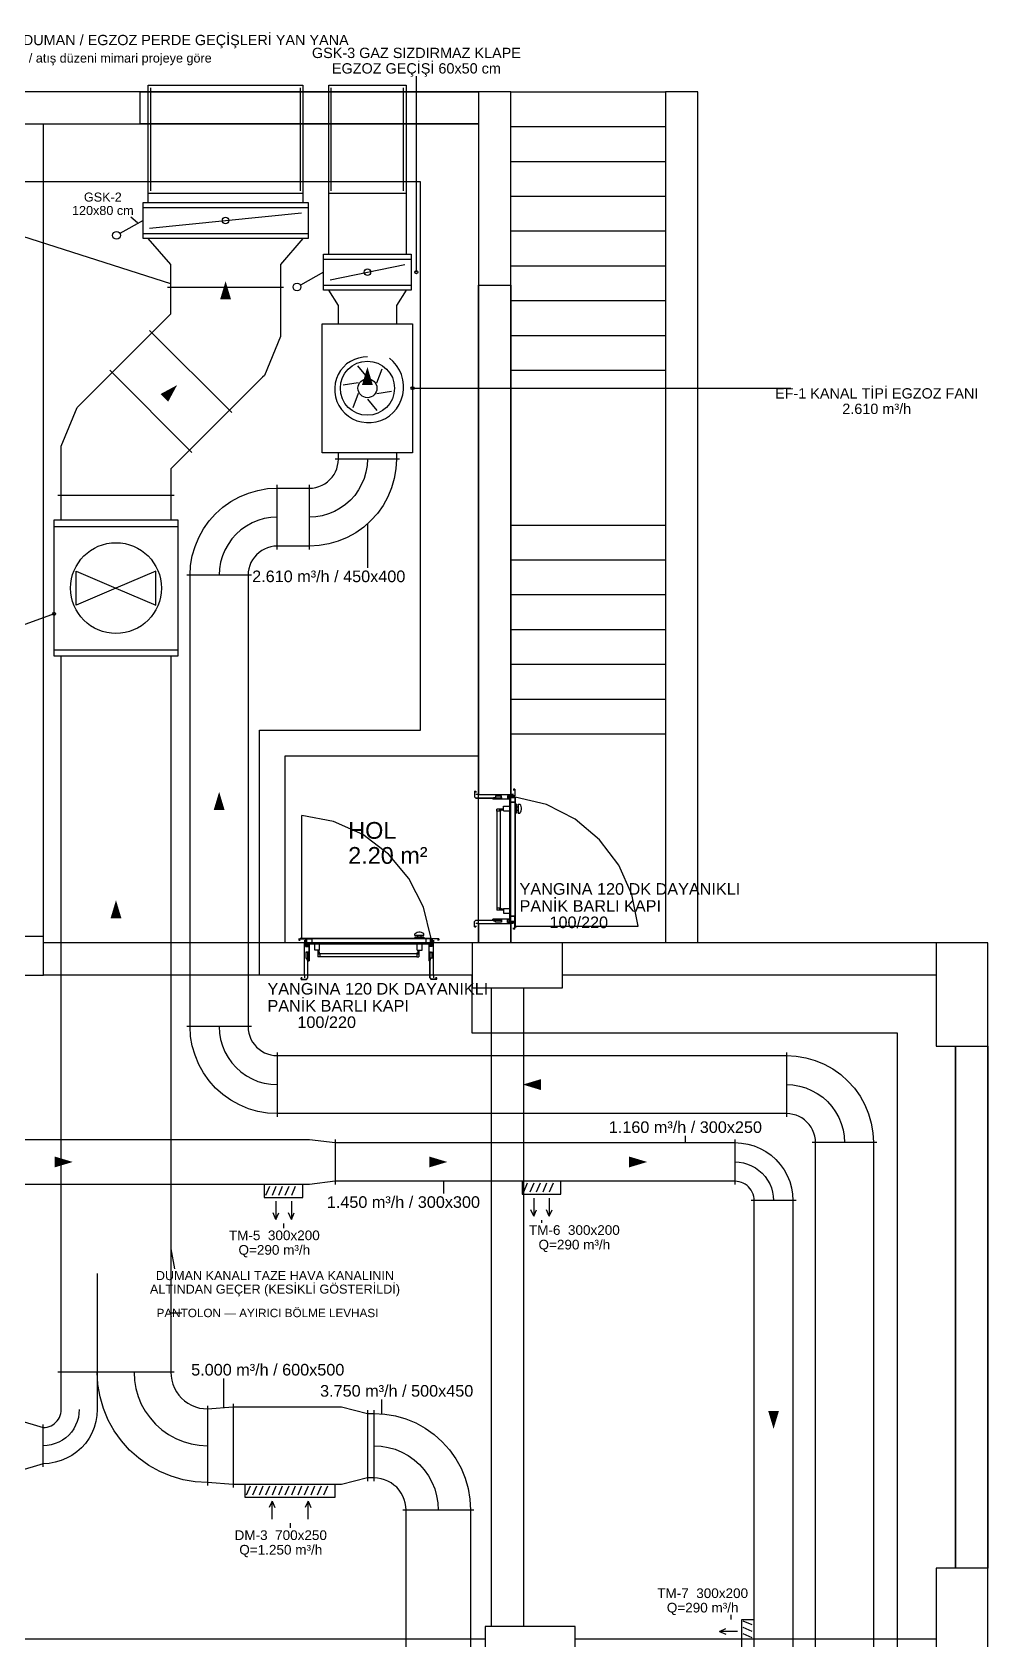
# Model space of a CAD drawing. Header units: centimetres. Extents: x 16951 to 24726, y -35407 to -32234.
# Drawn here: x 23985 to 24726, y -33481 to -32234 of the extents above; entities that cross this region are included whole.
import ezdxf
from ezdxf.enums import TextEntityAlignment as Align

# ---------------------------------------------------------------- set-up
doc = ezdxf.new("R2010")
doc.units = ezdxf.units.CM
doc.linetypes.add('DASHED', pattern=[1.524, 1.27, -0.254])
for name, color, linetype in [('ROTAS-HAV-CIHAZ', 6, 'Continuous'), ('ROTAS-HAV-DUMAN', 1, 'Continuous'), ('ROTAS-HAV-DUMAN-GIZLI', 1, 'DASHED'), ('ROTAS-HAV-EGZOZ', 4, 'Continuous'), ('ROTAS-HAV-GECIS', 2, 'Continuous'), ('ROTAS-HAV-MENFEZ', 7, 'Continuous'), ('ROTAS-HAV-OK', 7, 'Continuous'), ('ROTAS-HAV-TAZE-HAVA', 3, 'Continuous'), ('ROTAS-HAV-YAZI', 7, 'Continuous'), ('ROTAS-MIMARI', 8, 'Continuous'), ('ROTAS-MIMARI-KOLON', 8, 'Continuous')]:
    doc.layers.add(name, color=color, linetype=linetype)
doc.styles.add('ROTAS', font='arial.ttf')

msp = doc.modelspace()

# ---------------------------------------------------------------- linework, layer by layer
at = {"layer": 'ROTAS-HAV-CIHAZ'}
for p, q in [((24071, -32370), (24199, -32370)), ((24076, -32386), (24194, -32374)), ((24071, -32380), (24053, -32390)), ((24071, -32390), (24199, -32390)), ((24211, -32410), (24279, -32410)), ((24211, -32420), (24193, -32430)), ((24216, -32426), (24274, -32414)), ((24211, -32430), (24279, -32430)), ((24245, -32501.6), (24237.6, -32492.6)), ((24252.3, -32505.8), (24256.4, -32494.9)), ((24237.7, -32505.8), (24226.2, -32507.7)), ((24252.3, -32514.2), (24263.8, -32512.3)), ((24280, -32510), (24573.5, -32510)), ((24237.7, -32514.2), (24233.6, -32525.1)), ((24245, -32518.4), (24252.4, -32527.4)), ((24002, -32617.2), (24098, -32617.2)), ((24002, -32685), (23949.1, -32704.2)), ((24002, -32712.8), (24098, -32712.8))]:
    msp.add_line(p, q, dxfattribs=at)
for points in [[(24071, -32394), (24071, -32366), (24199, -32366), (24199, -32394)], [(24211, -32434), (24211, -32406), (24279, -32406), (24279, -32434)], [(24210, -32560), (24210, -32460), (24280, -32460), (24280, -32560)], [(24002, -32717.8), (24002, -32612.2), (24098, -32612.2), (24098, -32717.8)], [(24050, -32665), (24019.2, -32678.2), (24019.2, -32651.8)], [(24050, -32665), (24080.8, -32678.2), (24080.8, -32651.8)]]:
    msp.add_lwpolyline(points, close=True, dxfattribs=at)
msp.add_lwpolyline([(24245, -32485.8), (24241.6, -32486), (24238.2, -32486.6), (24234.9, -32487.7), (24231.8, -32489.2), (24228.9, -32491.2), (24226.4, -32493.6), (24224.1, -32496.3), (24222.3, -32499.3), (24220.9, -32502.6), (24220, -32506), (24219.6, -32509.6), (24219.6, -32513.2), (24220.2, -32516.8), (24221.3, -32520.2), (24222.9, -32523.5), (24224.9, -32526.6), (24227.4, -32529.3), (24230.2, -32531.7), (24233.4, -32533.7), (24236.8, -32535.2), (24240.4, -32536.2), (24244.2, -32536.7), (24247.9, -32536.7), (24251.7, -32536.1), (24255.4, -32535), (24258.9, -32533.4), (24262.1, -32531.3), (24265, -32528.8), (24267.6, -32525.9), (24269.7, -32522.6), (24271.3, -32519), (24272.4, -32515.2), (24273, -32511.3), (24273, -32507.3), (24272.5, -32503.4), (24271.4, -32499.5), (24269.8, -32495.9), (24267.6, -32492.4), (24265, -32489.3), (24262, -32486.6)], dxfattribs=at)
for centre, radius in [((24135, -32380), 2.5), ((24050.4, -32391.5), 3), ((24245, -32420), 2.5), ((24190.4, -32431.5), 3), ((24245, -32510), 21), ((24245, -32510), 7.35), ((24280, -32510), 1.2), ((24050, -32665), 35.2), ((24002, -32685), 1.2)]:
    msp.add_circle(centre, radius, dxfattribs=at)
at = {"layer": 'ROTAS-HAV-DUMAN'}
for p, q in [((24092.5, -32429.1), (23964.8, -32388.3)), ((24092.5, -33177.3), (24095.4, -33192.8)), ((24092.5, -33227.1), (24101, -33227.1)), ((24133.7, -33300.5), (24133.7, -33277.9)), ((24256.3, -33305.4), (24256.3, -33294.2))]:
    msp.add_line(p, q, dxfattribs=at)
for points in [[(24075, -32366), (24075, -32359)], [(24195, -32359), (24195, -32366)], [(24007.5, -32612.2), (24007.5, -32557), (24007.5, -32555), (24019.9, -32524.9), (24021.4, -32523.5), (24092.5, -32452.4), (24092.5, -32414), (24075, -32394)], [(24195, -32394), (24177.5, -32414), (24177.5, -32468), (24177.5, -32470), (24165.1, -32500.1), (24163.6, -32501.5), (24092.5, -32572.6), (24092.5, -32612.2)], [(24180, -32431.8), (24090, -32431.8)], [(24139.8, -32528.9), (24076.1, -32465.2)], [(24108.9, -32559.8), (24045.2, -32496.1)], [(24095, -32593.2), (24005, -32593.2)], [(24007.5, -33092.5), (24007.5, -32717.8)], [(24092.5, -32717.8), (24092.5, -33092.5)], [(23760, -33310), (23800, -33310), (23973.5, -33310), (23993.5, -33316), (23995.1, -33315.9), (23996.6, -33315.6), (23998.1, -33315.2), (23999.6, -33314.6), (24000.9, -33313.9), (24002.2, -33312.9), (24003.4, -33311.9), (24004.4, -33310.7), (24005.4, -33309.4), (24006.1, -33308.1), (24006.7, -33306.6), (24007.1, -33305.1), (24007.4, -33303.6), (24007.5, -33302), (24007.5, -33273), (24007.5, -33127.5)], [(24092.5, -33127.5), (24092.5, -33273), (24092.7, -33276.2), (24093.2, -33279.3), (24094.1, -33282.4), (24095.3, -33285.4), (24096.9, -33288.2), (24098.7, -33290.8), (24100.8, -33293.2), (24103.2, -33295.3), (24105.8, -33297.1), (24108.6, -33298.7), (24111.6, -33299.9), (24114.7, -33300.8), (24117.8, -33301.3), (24121, -33301.5), (24141, -33300), (24185, -33300), (24225, -33300), (24245, -33305), (24250, -33305), (24258.4, -33305.5), (24266.7, -33306.9), (24274.8, -33309.2), (24282.5, -33312.4), (24289.9, -33316.5), (24296.8, -33321.4), (24303, -33327), (24308.6, -33333.2), (24313.5, -33340.1), (24317.6, -33347.5), (24320.8, -33355.2), (24323.1, -33363.3), (24324.5, -33371.6), (24325, -33380), (24325, -33620)], [(24035.5, -33196.5), (24035.5, -33273)], [(24275, -33620), (24275, -33380), (24274.8, -33377.2), (24274.4, -33374.4), (24273.6, -33371.7), (24272.5, -33369.2), (24271.2, -33366.7), (24269.5, -33364.4), (24267.7, -33362.3), (24265.6, -33360.5), (24263.3, -33358.8), (24260.8, -33357.5), (24258.3, -33356.4), (24255.6, -33355.6), (24252.8, -33355.2), (24250, -33355), (24245, -33355), (24225, -33360), (24185, -33360), (24141, -33360), (24121, -33358.5), (24111.4, -33358), (24102, -33356.4), (24092.8, -33353.7), (24083.9, -33350), (24075.5, -33345.4), (24067.7, -33339.8), (24060.5, -33333.5), (24054.2, -33326.3), (24048.6, -33318.5), (24044, -33310.1), (24040.3, -33301.2), (24037.6, -33292), (24036, -33282.6), (24035.5, -33273), (24035.5, -33302), (24035.2, -33306.7), (24034.4, -33311.3), (24033.1, -33315.9), (24031.3, -33320.2), (24029.1, -33324.3), (24026.3, -33328.2), (24023.2, -33331.7), (24019.7, -33334.8), (24015.8, -33337.6), (24011.7, -33339.8), (24007.4, -33341.6), (24002.8, -33342.9), (23998.2, -33343.7), (23993.5, -33344), (23973.5, -33350)], [(24035.5, -33273), (24005, -33273)], [(24064, -33273), (24035.5, -33273)], [(24064, -33273), (24064.4, -33279.4), (24065.4, -33285.7), (24067.2, -33291.8), (24069.6, -33297.7), (24072.7, -33303.3), (24076.4, -33308.5), (24080.7, -33313.3), (24085.5, -33317.6), (24090.7, -33321.3), (24096.3, -33324.4), (24102.2, -33326.8), (24108.3, -33328.6), (24114.6, -33329.6), (24121, -33330)], [(24095, -33273), (24064, -33273)], [(24141, -33297.5), (24141, -33362.5)], [(24021.5, -33302), (24021.3, -33305.1), (24020.8, -33308.2), (24019.9, -33311.2), (24018.7, -33314.1), (24017.2, -33316.9), (24015.4, -33319.5), (24013.3, -33321.8), (24011, -33323.9), (24008.4, -33325.7), (24005.6, -33327.2), (24002.7, -33328.4), (23999.7, -33329.3), (23996.6, -33329.8), (23993.5, -33330)], [(24121, -33299), (24121, -33330)], [(24245, -33302.5), (24245, -33357.5)], [(24250, -33302.5), (24250, -33330)], [(23993.5, -33330), (23993.5, -33313.5)], [(23993.5, -33346.5), (23993.5, -33330)], [(24121, -33330), (24121, -33361)], [(24250, -33330), (24255.6, -33330.3), (24261.1, -33331.3), (24266.5, -33332.8), (24271.7, -33335), (24276.6, -33337.7), (24281.2, -33340.9), (24285.4, -33344.6), (24289.1, -33348.8), (24292.3, -33353.4), (24295, -33358.3), (24297.2, -33363.5), (24298.7, -33368.9), (24299.7, -33374.4), (24300, -33380)], [(24250, -33330), (24250, -33357.5)], [(24300, -33380), (24272.5, -33380)], [(24327.5, -33380), (24300, -33380)]]:
    msp.add_lwpolyline(points, dxfattribs=at)
at = {"layer": 'ROTAS-HAV-DUMAN-GIZLI', "ltscale": 0.6}
for points in [[(24007.5, -33127.5), (24007.5, -33092.5)], [(24092.5, -33092.5), (24092.5, -33127.5)]]:
    msp.add_lwpolyline(points, dxfattribs=at)
at = {"layer": 'ROTAS-HAV-EGZOZ'}
msp.add_line((24245, -32615.2), (24245, -32649.2), dxfattribs=at)
for points in [[(24215, -32406), (24215, -32359)], [(24275, -32359), (24275, -32406)], [(24222.5, -32460), (24222.5, -32446), (24215, -32434)], [(24275, -32434), (24267.5, -32446), (24267.5, -32460)], [(24592.5, -34435), (24592.5, -33095), (24592.4, -33092.5), (24591.9, -33090), (24591.2, -33087.6), (24590.3, -33085.2), (24589.1, -33083), (24587.6, -33081), (24585.9, -33079.1), (24584, -33077.4), (24582, -33075.9), (24579.8, -33074.7), (24577.4, -33073.8), (24575, -33073.1), (24572.5, -33072.6), (24570, -33072.5), (24175, -33072.5), (24167.4, -33072.1), (24160, -33070.8), (24152.7, -33068.7), (24145.7, -33065.8), (24139.1, -33062.2), (24132.9, -33057.8), (24127.3, -33052.7), (24122.2, -33047.1), (24117.8, -33040.9), (24114.2, -33034.3), (24111.3, -33027.3), (24109.2, -33020), (24107.9, -33012.6), (24107.5, -33005), (24107.5, -32655), (24107.9, -32647.4), (24109.2, -32640), (24111.3, -32632.7), (24114.2, -32625.7), (24117.8, -32619.1), (24122.2, -32612.9), (24127.3, -32607.3), (24132.9, -32602.2), (24139.1, -32597.8), (24145.7, -32594.2), (24152.7, -32591.3), (24160, -32589.2), (24167.4, -32587.9), (24175, -32587.5), (24200, -32587.5), (24202.5, -32587.4), (24205, -32586.9), (24207.4, -32586.2), (24209.8, -32585.3), (24212, -32584.1), (24214, -32582.6), (24215.9, -32580.9), (24217.6, -32579), (24219.1, -32577), (24220.3, -32574.8), (24221.2, -32572.4), (24221.9, -32570), (24222.4, -32567.5), (24222.5, -32565), (24222.5, -32560)], [(24267.5, -32560), (24267.5, -32565), (24267.1, -32572.6), (24265.8, -32580), (24263.7, -32587.3), (24260.8, -32594.3), (24257.2, -32600.9), (24252.8, -32607.1), (24247.7, -32612.7), (24242.1, -32617.8), (24235.9, -32622.2), (24229.3, -32625.8), (24222.3, -32628.7), (24215, -32630.8), (24207.6, -32632.1), (24200, -32632.5), (24175, -32632.5), (24172.5, -32632.6), (24170, -32633.1), (24167.6, -32633.8), (24165.2, -32634.7), (24163, -32635.9), (24161, -32637.4), (24159.1, -32639.1), (24157.4, -32641), (24155.9, -32643), (24154.7, -32645.2), (24153.8, -32647.6), (24153.1, -32650), (24152.6, -32652.5), (24152.5, -32655), (24152.5, -33005), (24152.6, -33007.5), (24153.1, -33010), (24153.8, -33012.4), (24154.7, -33014.8), (24155.9, -33017), (24157.4, -33019), (24159.1, -33020.9), (24161, -33022.6), (24163, -33024.1), (24165.2, -33025.3), (24167.6, -33026.2), (24170, -33026.9), (24172.5, -33027.4), (24175, -33027.5), (24570, -33027.5), (24577.6, -33027.9), (24585, -33029.2), (24592.3, -33031.3), (24599.3, -33034.2), (24605.9, -33037.8), (24612.1, -33042.2), (24617.7, -33047.3), (24622.8, -33052.9), (24627.2, -33059.1), (24630.8, -33065.7), (24633.7, -33072.7), (24635.8, -33080), (24637.1, -33087.4), (24637.5, -33095), (24637.5, -34435)], [(24245, -32565), (24244.7, -32570), (24243.9, -32575), (24242.5, -32579.9), (24240.5, -32584.5), (24238.1, -32588.9), (24235.2, -32593.1), (24231.8, -32596.8), (24228.1, -32600.2), (24223.9, -32603.1), (24219.5, -32605.5), (24214.9, -32607.5), (24210, -32608.9), (24205, -32609.7), (24200, -32610)], [(24245, -32565), (24220, -32565)], [(24270, -32565), (24245, -32565)], [(24175, -32610), (24175, -32585)], [(24200, -32610), (24200, -32585)], [(24175, -32610), (24170, -32610.3), (24165, -32611.1), (24160.1, -32612.5), (24155.5, -32614.5), (24151.1, -32616.9), (24146.9, -32619.8), (24143.2, -32623.2), (24139.8, -32626.9), (24136.9, -32631.1), (24134.5, -32635.5), (24132.5, -32640.1), (24131.1, -32645), (24130.3, -32650), (24130, -32655)], [(24175, -32635), (24175, -32610)], [(24200, -32635), (24200, -32610)], [(24130, -32655), (24105, -32655)], [(24155, -32655), (24130, -32655)], [(24130, -33005), (24105, -33005)], [(24130, -33005), (24130.3, -33010), (24131.1, -33015), (24132.5, -33019.9), (24134.5, -33024.5), (24136.9, -33028.9), (24139.8, -33033.1), (24143.2, -33036.8), (24146.9, -33040.2), (24151.1, -33043.1), (24155.5, -33045.5), (24160.1, -33047.5), (24165, -33048.9), (24170, -33049.7), (24175, -33050)], [(24155, -33005), (24130, -33005)], [(24175, -33025), (24175, -33050)], [(24570, -33025), (24570, -33050)], [(24175, -33050), (24175, -33075)], [(24570, -33050), (24575, -33050.3), (24580, -33051.1), (24584.9, -33052.5), (24589.5, -33054.5), (24593.9, -33056.9), (24598.1, -33059.8), (24601.8, -33063.2), (24605.2, -33066.9), (24608.1, -33071.1), (24610.5, -33075.5), (24612.5, -33080.1), (24613.9, -33085), (24614.7, -33090), (24615, -33095)], [(24570, -33050), (24570, -33075)], [(24615, -33095), (24590, -33095)], [(24640, -33095), (24615, -33095)]]:
    msp.add_lwpolyline(points, dxfattribs=at)
at = {"layer": 'ROTAS-HAV-GECIS'}
for p, q in [((24283, -32420), (24283, -32268)), ((24077, -32357), (24077, -32277)), ((24193, -32357), (24193, -32277)), ((24217, -32357), (24217, -32277)), ((24273, -32357), (24273, -32277)), ((24066.8, -32381.8), (24061.4, -32377.5))]:
    msp.add_line(p, q, dxfattribs=at)
for points in [[(24075, -32359), (24075, -32275), (24195, -32275), (24195, -32359)], [(24215, -32359), (24215, -32275), (24275, -32275), (24275, -32359)]]:
    msp.add_lwpolyline(points, close=True, dxfattribs=at)
msp.add_circle((24283, -32420), 1.2, dxfattribs=at)
at = {"layer": 'ROTAS-HAV-MENFEZ'}
for p, q in [((24169, -33129), (24166, -33136)), ((24174, -33129), (24171, -33136)), ((24179, -33129), (24176, -33136)), ((24184, -33129), (24181, -33136)), ((24189, -33129), (24186, -33136)), ((24369, -33126.5), (24366, -33133.5)), ((24374, -33126.5), (24371, -33133.5)), ((24379, -33126.5), (24376, -33133.5)), ((24384, -33126.5), (24381, -33133.5)), ((24389, -33126.5), (24386, -33133.5)), ((24174, -33140.5), (24174, -33154.5)), ((24186, -33140.5), (24186, -33154.5)), ((24374, -33152), (24371.8, -33147)), ((24374, -33138), (24374, -33152)), ((24374, -33152), (24376.2, -33147)), ((24386, -33152), (24383.8, -33147)), ((24386, -33138), (24386, -33152)), ((24386, -33152), (24388.2, -33147)), ((24174, -33154.5), (24171.8, -33149.5)), ((24174, -33154.5), (24176.2, -33149.5)), ((24186, -33154.5), (24183.8, -33149.5)), ((24186, -33154.5), (24188.2, -33149.5)), ((24154, -33361.5), (24151, -33368.5)), ((24159, -33361.5), (24156, -33368.5)), ((24164, -33361.5), (24161, -33368.5)), ((24169, -33361.5), (24166, -33368.5)), ((24174, -33361.5), (24171, -33368.5)), ((24179, -33361.5), (24176, -33368.5)), ((24184, -33361.5), (24181, -33368.5)), ((24189, -33361.5), (24186, -33368.5)), ((24194, -33361.5), (24191, -33368.5)), ((24199, -33361.5), (24196, -33368.5)), ((24204, -33361.5), (24201, -33368.5)), ((24209, -33361.5), (24206, -33368.5)), ((24214, -33361.5), (24211, -33368.5)), ((24171, -33373), (24168.8, -33378)), ((24171, -33387), (24171, -33373)), ((24171, -33373), (24173.2, -33378)), ((24199, -33373), (24196.8, -33378)), ((24199, -33387), (24199, -33373)), ((24199, -33373), (24201.2, -33378)), ((24518, -33474), (24523, -33471.8)), ((24543.5, -33469), (24536.5, -33466)), ((24543.5, -33474), (24536.5, -33471)), ((24532, -33474), (24518, -33474)), ((24518, -33474), (24523, -33476.2)), ((24543.5, -33479), (24536.5, -33476))]:
    msp.add_line(p, q, dxfattribs=at)
for points in [[(24165, -33127.5), (24165, -33137.5), (24195, -33137.5), (24195, -33127.5)], [(24365, -33125), (24365, -33135), (24395, -33135), (24395, -33125)], [(24150, -33360), (24150, -33370), (24220, -33370), (24220, -33360)], [(24545, -33465), (24535, -33465), (24535, -33495), (24545, -33495)]]:
    msp.add_lwpolyline(points, dxfattribs=at)
at = {"layer": 'ROTAS-HAV-OK'}
for points in [[(24135, -32427), (24130.8, -32441), (24139.2, -32441)], [(24245, -32493.5), (24240.8, -32507.5), (24249.2, -32507.5)], [(24097.4, -32507.6), (24084.6, -32514.5), (24090.5, -32520.4)], [(24130, -32823), (24125.8, -32837), (24134.2, -32837)], [(24050, -32907), (24045.8, -32921), (24054.2, -32921)], [(24365.5, -33050), (24379.5, -33054.2), (24379.5, -33045.8)], [(24016.5, -33110), (24002.5, -33105.8), (24002.5, -33114.2)], [(24307, -33110), (24293, -33105.8), (24293, -33114.2)], [(24462, -33110), (24448, -33105.8), (24448, -33114.2)], [(24560, -33317), (24564.2, -33303), (24555.8, -33303)]]:
    msp.add_solid(points, dxfattribs=at)
at = {"layer": 'ROTAS-HAV-TAZE-HAVA'}
for p, q in [((24491.6, -33095), (24491.6, -33089.8)), ((24304, -33125), (24304, -33134.4))]:
    msp.add_line(p, q, dxfattribs=at)
for points in [[(23839, -33092.5), (24180, -33092.5), (24200, -33092.5), (24220, -33095), (24380, -33095), (24530, -33095), (24535, -33095.3), (24540, -33096.1), (24544.9, -33097.5), (24549.5, -33099.5), (24553.9, -33101.9), (24558.1, -33104.8), (24561.8, -33108.2), (24565.2, -33111.9), (24568.1, -33116.1), (24570.5, -33120.5), (24572.5, -33125.1), (24573.9, -33130), (24574.7, -33135), (24575, -33140), (24575, -33480), (24575, -33500)], [(24220, -33092.5), (24220, -33127.5)], [(24530, -33092.5), (24530, -33110)], [(24530, -33110), (24533.4, -33110.2), (24536.7, -33110.8), (24539.9, -33111.7), (24543, -33113), (24546, -33114.6), (24548.7, -33116.5), (24551.2, -33118.8), (24553.5, -33121.3), (24555.4, -33124), (24557, -33127), (24558.3, -33130.1), (24559.2, -33133.3), (24559.8, -33136.6), (24560, -33140)], [(24530, -33110), (24530, -33127.5)], [(24545, -33500), (24545, -33480), (24545, -33140), (24544.9, -33138.3), (24544.6, -33136.7), (24544.2, -33135), (24543.5, -33133.5), (24542.7, -33132), (24541.7, -33130.6), (24540.6, -33129.4), (24539.4, -33128.3), (24538, -33127.3), (24536.5, -33126.5), (24535, -33125.8), (24533.3, -33125.4), (24531.7, -33125.1), (24530, -33125), (24380, -33125), (24220, -33125), (24200, -33127.5), (24180, -33127.5), (23839, -33127.5)], [(24560, -33140), (24542.5, -33140)], [(24577.5, -33140), (24560, -33140)]]:
    msp.add_lwpolyline(points, dxfattribs=at)
at = {"layer": 'ROTAS-HAV-YAZI'}
for p, q in [((24180, -33157.6), (24180, -33161.3)), ((24380, -33155.1), (24380, -33157.2)), ((24185, -33390.1), (24185, -33393.8)), ((24527, -33464.9), (24527, -33461.2))]:
    msp.add_line(p, q, dxfattribs=at)
at = {"layer": 'ROTAS-MIMARI'}
for p, q in [((24328, -32822.6), (24328, -32826.9)), ((24328, -32822.6), (24329.1, -32822.6)), ((24328.1, -32822.7), (24329.1, -32822.7)), ((24328.1, -32822.7), (24328.1, -32826.8)), ((24329.1, -32822.7), (24329.1, -32823.6)), ((24329.2, -32823.6), (24329.1, -32823.6)), ((24329.2, -32822.6), (24329.2, -32823.6)), ((24359.4, -32821), (24358.2, -32821)), ((24358.2, -32821), (24358.2, -32822)), ((24359.3, -32821.1), (24358.3, -32821.1)), ((24359.3, -32821.1), (24359.3, -32826.2)), ((24359.4, -32821), (24359.4, -32826.2)), ((24329, -32827.9), (24328, -32826.9)), ((24329, -32827.8), (24328.1, -32826.8)), ((24349.4, -32827.8), (24329, -32827.8)), ((24329, -32827.9), (24349.4, -32827.9)), ((24342.2, -32828.3), (24342.2, -32828.7)), ((24346.3, -32828.3), (24342.3, -32828.3)), ((24346.3, -32828.4), (24342.3, -32828.4)), ((24342.3, -32828.4), (24342.3, -32828.7)), ((24354.8, -32828.7), (24342.3, -32828.7)), ((24354.9, -32828.8), (24342.3, -32828.8)), ((24342.9, -32827.5), (24342.8, -32827.6)), ((24344.4, -32827.6), (24342.8, -32827.6)), ((24342.9, -32827.5), (24344.3, -32827.5)), ((24348.9, -32826.2), (24344.3, -32826.2)), ((24344.3, -32826.3), (24344.3, -32827.5)), ((24348.8, -32826.4), (24344.4, -32826.4)), ((24344.4, -32826.4), (24344.4, -32827.6)), ((24345.3, -32838), (24345.3, -32836.5)), ((24350.6, -32836.5), (24345.3, -32836.5)), ((24346.3, -32828.4), (24346.3, -32828.3)), ((24348.8, -32827.8), (24348.8, -32826.4)), ((24348.9, -32827.8), (24348.9, -32826.3)), ((24350.6, -32837.7), (24350.6, -32834)), ((24350.6, -32834), (24355.3, -32834)), ((24359.3, -32826.2), (24353.6, -32826.2)), ((24353.6, -32826.2), (24353.6, -32828.4)), ((24353.6, -32828.4), (24354.8, -32828.4)), ((24359.4, -32826.3), (24353.7, -32826.3)), ((24353.7, -32826.3), (24353.7, -32828.3)), ((24353.7, -32828.3), (24354.9, -32828.3)), ((24354.8, -32828.4), (24354.8, -32828.7)), ((24354.9, -32828.3), (24354.9, -32828.7)), ((24355.3, -32827.3), (24355.3, -32923.3)), ((24355.5, -32827.4), (24355.5, -32923.3)), ((24355.6, -32827), (24359.5, -32827)), ((24360.7, -32832.5), (24359.7, -32832.5)), ((24360.7, -32832.5), (24360.7, -32839.5)), ((24360.7, -32834.7), (24361.9, -32834.7)), ((24361.9, -32832.5), (24361.9, -32839.5)), ((24361.9, -32832.5), (24363.2, -32832.5)), ((24194.2, -32936.6), (24194.2, -32841.4)), ((24348.4, -32838), (24345.3, -32838)), ((24345.6, -32913.1), (24345.6, -32838)), ((24350.6, -32837.2), (24347.3, -32837.2)), ((24348.1, -32913.1), (24348.1, -32838)), ((24348.4, -32838), (24348.4, -32837.2)), ((24350.6, -32837.7), (24355.3, -32837.7)), ((24360.7, -32839.5), (24359.7, -32839.5)), ((24360.7, -32837.2), (24361.9, -32837.2)), ((24361.9, -32839.5), (24363.2, -32839.5)), ((24342.2, -32922.1), (24342.2, -32921.7)), ((24354.9, -32921.6), (24342.3, -32921.6)), ((24342.3, -32922), (24342.3, -32921.7)), ((24354.8, -32921.7), (24342.3, -32921.7)), ((24346.3, -32922), (24342.3, -32922)), ((24346.3, -32922.1), (24342.3, -32922.1)), ((24344.4, -32922.8), (24342.8, -32922.8)), ((24342.9, -32922.9), (24342.8, -32922.8)), ((24342.9, -32922.9), (24344.3, -32922.9)), ((24344.3, -32924.1), (24344.3, -32922.9)), ((24348.9, -32924.1), (24344.3, -32924.1)), ((24344.4, -32924), (24344.4, -32922.8)), ((24348.8, -32924), (24344.4, -32924)), ((24345.3, -32913.1), (24345.3, -32914.7)), ((24348.3, -32913.1), (24345.3, -32913.1)), ((24350.6, -32914.7), (24345.3, -32914.7)), ((24346.3, -32922), (24346.3, -32922.1)), ((24350.6, -32914), (24347.3, -32914)), ((24348.4, -32913.1), (24348.4, -32914)), ((24348.8, -32922.6), (24348.8, -32924)), ((24348.9, -32922.6), (24348.9, -32924.1)), ((24350.6, -32913.5), (24350.6, -32917.2)), ((24350.6, -32913.5), (24355.3, -32913.5)), ((24350.6, -32917.2), (24355.3, -32917.2)), ((24353.6, -32924.2), (24353.6, -32922)), ((24353.6, -32922), (24354.8, -32922)), ((24353.7, -32924.1), (24353.7, -32922.1)), ((24353.7, -32922.1), (24354.9, -32922.1)), ((24359.4, -32924.1), (24353.7, -32924.1)), ((24354.8, -32922), (24354.8, -32921.7)), ((24354.9, -32922.1), (24354.9, -32921.7)), ((24355.6, -32923.4), (24359.5, -32923.4)), ((24355.6, -32923.6), (24359.5, -32923.6)), ((24359.4, -32929.4), (24359.4, -32924.1)), ((24281.8, -32934.4), (24281.8, -32933.1)), ((24288.8, -32934.4), (24281.8, -32934.4)), ((24281.8, -32935.6), (24281.8, -32936.6)), ((24288.8, -32935.6), (24281.8, -32935.6)), ((24284.1, -32935.6), (24284.1, -32934.4)), ((24286.6, -32935.6), (24286.6, -32934.4)), ((24288.8, -32934.4), (24288.8, -32933.1)), ((24288.8, -32935.6), (24288.8, -32936.6)), ((24328, -32927.8), (24329.1, -32927.8)), ((24359.3, -32924.2), (24353.6, -32924.2)), ((24358.2, -32929.4), (24358.2, -32928.4)), ((24358.3, -32928.4), (24358.2, -32928.4)), ((24359.4, -32929.4), (24358.2, -32929.4)), ((24358.3, -32929.3), (24358.3, -32928.4)), ((24359.3, -32929.3), (24358.3, -32929.3)), ((24359.3, -32929.3), (24359.3, -32924.2)), ((24359.7, -32927.1), (24454.9, -32927.1)), ((24191.9, -32936.9), (24191.9, -32938.1)), ((24192, -32936.9), (24197.2, -32936.9)), ((24192, -32937), (24197.1, -32937)), ((24192, -32937), (24192, -32938)), ((24192, -32938), (24192.9, -32938)), ((24192, -32938.1), (24192.9, -32938.1)), ((24192.9, -32938), (24192.9, -32938.1)), ((24197.1, -32937), (24197.1, -32942.8)), ((24197.1, -32942.8), (24199.3, -32942.8)), ((24197.2, -32936.9), (24197.2, -32942.7)), ((24197.2, -32942.7), (24199.2, -32942.7)), ((24198.7, -32947.4), (24197.2, -32947.4)), ((24197.2, -32947.4), (24197.2, -32952)), ((24197.3, -32947.5), (24197.3, -32951.9)), ((24198.7, -32947.5), (24197.3, -32947.5)), ((24197.7, -32940.7), (24197.7, -32936.8)), ((24197.9, -32940.7), (24197.9, -32936.8)), ((24294, -32940.8), (24198, -32940.8)), ((24294.1, -32941), (24198, -32941)), ((24199.2, -32942.7), (24199.2, -32941.5)), ((24199.3, -32941.4), (24199.7, -32941.4)), ((24199.3, -32942.8), (24199.3, -32941.5)), ((24199.3, -32941.5), (24199.6, -32941.5)), ((24199.6, -32941.5), (24199.6, -32954)), ((24199.7, -32941.5), (24199.7, -32954.1)), ((24204.1, -32945.7), (24204.1, -32941)), ((24207.8, -32945.7), (24204.1, -32945.7)), ((24206.6, -32945.7), (24206.6, -32951)), ((24207.3, -32945.7), (24207.3, -32949.1)), ((24208.2, -32947.9), (24207.3, -32947.9)), ((24207.8, -32945.7), (24207.8, -32941)), ((24208.2, -32948), (24208.2, -32951)), ((24208.2, -32948.3), (24283.3, -32948.3)), ((24283.3, -32947.9), (24284.1, -32947.9)), ((24283.3, -32947.9), (24283.3, -32951)), ((24283.7, -32945.7), (24283.7, -32941)), ((24283.7, -32945.7), (24287.4, -32945.7)), ((24284.1, -32945.7), (24284.1, -32949.1)), ((24284.9, -32945.7), (24284.9, -32951)), ((24287.4, -32945.7), (24287.4, -32941)), ((24293, -32941.4), (24292.6, -32941.4)), ((24292.6, -32941.5), (24292.6, -32954.1)), ((24293, -32941.5), (24292.7, -32941.5)), ((24292.7, -32941.5), (24292.7, -32954)), ((24293, -32942.8), (24293, -32941.5)), ((24295.1, -32942.8), (24293, -32942.8)), ((24293.1, -32942.7), (24293.1, -32941.5)), ((24295, -32942.7), (24293.1, -32942.7)), ((24293.4, -32967.3), (24293.4, -32946.9)), ((24293.5, -32946.9), (24293.5, -32967.3)), ((24293.5, -32947.4), (24295, -32947.4)), ((24293.5, -32947.5), (24295, -32947.5)), ((24294.4, -32940.7), (24294.4, -32936.8)), ((24295, -32936.9), (24295, -32942.7)), ((24295, -32947.5), (24295, -32951.9)), ((24300.3, -32936.9), (24295.1, -32936.9)), ((24300.3, -32937), (24295.1, -32937)), ((24295.1, -32937), (24295.1, -32942.8)), ((24295.1, -32947.4), (24295.1, -32952)), ((24300.3, -32938.1), (24299.3, -32938.1)), ((24300.3, -32937), (24300.3, -32938)), ((24300.4, -32936.9), (24300.4, -32938.1)), ((24197.2, -32952), (24198.4, -32952)), ((24197.3, -32951.9), (24198.5, -32951.9)), ((24198.4, -32953.4), (24198.4, -32952)), ((24198.4, -32953.4), (24198.5, -32953.5)), ((24198.5, -32951.9), (24198.5, -32953.5)), ((24199.2, -32950), (24199.2, -32954.1)), ((24199.3, -32950), (24199.2, -32950)), ((24199.3, -32950), (24199.3, -32954)), ((24199.3, -32954), (24199.6, -32954)), ((24199.3, -32954.1), (24199.7, -32954.1)), ((24208.2, -32951), (24206.6, -32951)), ((24208.2, -32950.8), (24283.3, -32950.8)), ((24283.3, -32951), (24284.9, -32951)), ((24293, -32954.1), (24292.6, -32954.1)), ((24293, -32954), (24292.7, -32954)), ((24293, -32950), (24293.1, -32950)), ((24293, -32950), (24293, -32954)), ((24293.1, -32950), (24293.1, -32954.1)), ((24295, -32951.9), (24293.7, -32951.9)), ((24293.7, -32951.9), (24293.7, -32953.5)), ((24293.8, -32953.4), (24293.7, -32953.5)), ((24295, -32952), (24293.8, -32952)), ((24293.8, -32953.4), (24293.8, -32952)), ((24193.5, -32968.3), (24193.5, -32967.2)), ((24293.4, -32967.3), (24294.5, -32968.4)), ((24293.5, -32967.3), (24294.5, -32968.3)), ((24298.7, -32968.3), (24294.5, -32968.3)), ((24298.7, -32968.4), (24294.5, -32968.4)), ((24298.7, -32967.1), (24297.7, -32967.1)), ((24297.7, -32967.1), (24297.7, -32967.2)), ((24298.7, -32967.2), (24297.7, -32967.2)), ((24298.7, -32968.3), (24298.7, -32967.2)), ((24298.8, -32968.3), (24298.8, -32967.2))]:
    msp.add_line(p, q, dxfattribs=at)
for points in [[(24331.2, -32280.1), (24068.7, -32280.1)], [(24356.2, -32280.1), (24476.2, -32280.1)], [(23993.7, -32935.1), (23993.7, -32305.1)], [(24331.2, -32305.1), (24068.7, -32305.1)], [(24356.2, -32307.1), (24476.2, -32307.1)], [(24356.2, -32334.1), (24476.2, -32334.1)], [(23926.2, -34460.1), (23841.2, -34460.1), (23841.2, -35200.1), (24541.2, -35200.1), (24541.2, -34535.1), (24656.2, -34535.1), (24656.2, -33010.1), (24326.2, -33010.1), (24326.2, -32965.1), (24161.2, -32965.1), (24161.2, -32775.1), (24286.2, -32775.1), (24286.2, -32350.1), (23676.2, -32350.1), (23676.2, -33010.1), (23306.2, -33010.1), (23306.2, -33740.1), (23926.2, -33740.1), (23926.2, -34460.1)], [(24356.2, -32361.1), (24476.2, -32361.1)], [(24356.2, -32388.1), (24476.2, -32388.1)], [(24356.2, -32415.1), (24476.2, -32415.1)], [(24331.2, -32940.1), (24331.2, -32430.1)], [(24356.2, -32940.1), (24356.2, -32430.1)], [(24356.2, -32442.1), (24476.2, -32442.1)], [(24356.2, -32469.1), (24476.2, -32469.1)], [(24356.2, -32496.1), (24476.2, -32496.1)], [(24356.2, -32616.1), (24476.2, -32616.1)], [(24356.2, -32643.1), (24476.2, -32643.1)], [(24356.2, -32670.1), (24476.2, -32670.1)], [(24356.2, -32697.1), (24476.2, -32697.1)], [(24356.2, -32724.1), (24476.2, -32724.1)], [(24356.2, -32751.1), (24476.2, -32751.1)], [(24356.2, -32778.1), (24476.2, -32778.1)], [(24196.2, -32940.1), (24181.2, -32940.1), (24181.2, -32795.1), (24331.2, -32795.1)], [(24328, -32822.6), (24328, -32822.6), (24328, -32822.6), (24328, -32822.6), (24328, -32822.6), (24328, -32822.6), (24328, -32822.6), (24328, -32822.6)], [(24329.2, -32822.6), (24329.2, -32822.6), (24329.2, -32822.6), (24329.2, -32822.6), (24329.2, -32822.6), (24329.2, -32822.6), (24329.2, -32822.6), (24329.1, -32822.6)], [(24358.2, -32821), (24358.2, -32821), (24358.2, -32821), (24358.2, -32821), (24358.2, -32821), (24358.2, -32821), (24358.2, -32821), (24358.2, -32821)], [(24358.3, -32821.1), (24358.3, -32822), (24358.2, -32822)], [(24359.4, -32821), (24359.4, -32821), (24359.4, -32821), (24359.4, -32821), (24359.4, -32821), (24359.4, -32821), (24359.4, -32821), (24359.4, -32821)], [(24331.2, -32825.1), (24329.2, -32825.1)], [(24342.3, -32828.3), (24342.3, -32828.3), (24342.3, -32828.3), (24342.2, -32828.3), (24342.2, -32828.3), (24342.2, -32828.3), (24342.2, -32828.3), (24342.2, -32828.3)], [(24342.2, -32828.7), (24342.2, -32828.7), (24342.2, -32828.7), (24342.2, -32828.8), (24342.2, -32828.8), (24342.3, -32828.8), (24342.3, -32828.8), (24342.3, -32828.8)], [(24344.3, -32826.2), (24344.3, -32826.2), (24344.3, -32826.3), (24344.3, -32826.3), (24344.3, -32826.3), (24344.3, -32826.3), (24344.3, -32826.3), (24344.3, -32826.3)], [(24348.9, -32826.3), (24348.9, -32826.3), (24348.9, -32826.3), (24348.9, -32826.3), (24348.9, -32826.3), (24348.9, -32826.3), (24348.9, -32826.2), (24348.9, -32826.2)], [(24354.9, -32826.3), (24354.8, -32826.8), (24354.7, -32827.3), (24354.7, -32827.8), (24354.9, -32828.3)], [(24354.9, -32828.3), (24354.9, -32828.3), (24354.9, -32828.3), (24354.9, -32828.3), (24354.9, -32828.3), (24354.9, -32828.3), (24354.9, -32828.3), (24354.9, -32828.3)], [(24354.9, -32828.8), (24354.9, -32828.8), (24354.9, -32828.8), (24354.9, -32828.8), (24354.9, -32828.8), (24354.9, -32828.7), (24354.9, -32828.7), (24354.9, -32828.7)], [(24355.6, -32827), (24355.5, -32827), (24355.5, -32827), (24355.4, -32827), (24355.4, -32827.1), (24355.3, -32827.1), (24355.3, -32827.2), (24355.3, -32827.3)], [(24355.5, -32827.4), (24355.7, -32827.2), (24359.3, -32827.2), (24359.5, -32827.4)], [(24359.5, -32831), (24359.3, -32831.2), (24355.7, -32831.2), (24355.5, -32831)], [(24355.6, -32831), (24355.6, -32827.4), (24355.7, -32827.3), (24359.3, -32827.3), (24359.3, -32827.4), (24359.3, -32831), (24359.3, -32831), (24355.7, -32831), (24355.6, -32831)], [(24358.2, -32825.1), (24356.2, -32825.1)], [(24359.4, -32826.3), (24359.4, -32826.3), (24359.4, -32826.3), (24359.4, -32826.3), (24359.4, -32826.3), (24359.4, -32826.3), (24359.4, -32826.3), (24359.4, -32826.2)], [(24359.7, -32827.3), (24359.7, -32827.2), (24359.7, -32827.1), (24359.6, -32827.1), (24359.6, -32827), (24359.5, -32827), (24359.5, -32827), (24359.4, -32827)], [(24359.5, -32827.4), (24359.5, -32927.1), (24359.7, -32927.1), (24359.7, -32827.3)], [(24454.9, -32927.1), (24450.2, -32902.7), (24440.1, -32879.9), (24425.1, -32860.1), (24406.1, -32844.1), (24383.9, -32832.9), (24359.7, -32827)], [(24363.2, -32839.5), (24363.9, -32838.6), (24364.3, -32837.6), (24364.6, -32836.5), (24364.6, -32835.4), (24364.3, -32834.4), (24363.9, -32833.4), (24363.2, -32832.5)], [(24294.4, -32936.6), (24288.4, -32912.5), (24277.2, -32890.3), (24261.3, -32871.2), (24241.4, -32856.2), (24218.7, -32846.1), (24194.2, -32841.4)], [(24328, -32927.8), (24328, -32923.5), (24329, -32922.5), (24349.4, -32922.5)], [(24329.1, -32927.8), (24329.2, -32927.8), (24329.2, -32926.8), (24329.1, -32926.8), (24329.1, -32927.7), (24328.1, -32927.7), (24328.1, -32923.6), (24329, -32922.6), (24349.4, -32922.6)], [(24342.3, -32921.6), (24342.3, -32921.6), (24342.3, -32921.6), (24342.2, -32921.6), (24342.2, -32921.6), (24342.2, -32921.6), (24342.2, -32921.7), (24342.2, -32921.7)], [(24342.2, -32922.1), (24342.2, -32922.1), (24342.2, -32922.1), (24342.2, -32922.1), (24342.2, -32922.1), (24342.3, -32922.1), (24342.3, -32922.1), (24342.3, -32922.1)], [(24344.3, -32924.1), (24344.3, -32924.1), (24344.3, -32924.1), (24344.3, -32924.1), (24344.3, -32924.1), (24344.3, -32924.1), (24344.3, -32924.1), (24344.3, -32924.1)], [(24348.9, -32924.1), (24348.9, -32924.1), (24348.9, -32924.1), (24348.9, -32924.1), (24348.9, -32924.1), (24348.9, -32924.1), (24348.9, -32924.1), (24348.9, -32924.1)], [(24354.9, -32922.1), (24354.7, -32922.6), (24354.7, -32923.1), (24354.8, -32923.6), (24354.9, -32924.1)], [(24354.9, -32921.7), (24354.9, -32921.7), (24354.9, -32921.6), (24354.9, -32921.6), (24354.9, -32921.6), (24354.9, -32921.6), (24354.9, -32921.6), (24354.9, -32921.6)], [(24354.9, -32922.1), (24354.9, -32922.1), (24354.9, -32922.1), (24354.9, -32922.1), (24354.9, -32922.1), (24354.9, -32922.1), (24354.9, -32922.1), (24354.9, -32922.1)], [(24355.3, -32923.3), (24355.3, -32923.4), (24355.3, -32923.4), (24355.4, -32923.5), (24355.4, -32923.5), (24355.5, -32923.6), (24355.5, -32923.6), (24355.6, -32923.6)], [(24359.5, -32919.6), (24359.3, -32919.4), (24355.7, -32919.4), (24355.5, -32919.6)], [(24355.5, -32923.2), (24355.7, -32923.4)], [(24355.5, -32923.3), (24355.5, -32923.3), (24355.5, -32923.3), (24355.5, -32923.4), (24355.5, -32923.4), (24355.6, -32923.4), (24355.6, -32923.4), (24355.6, -32923.4)], [(24355.6, -32919.6), (24355.6, -32923.2), (24355.7, -32923.3), (24359.3, -32923.3), (24359.3, -32923.2), (24359.3, -32919.6), (24359.3, -32919.6), (24355.7, -32919.6), (24355.6, -32919.6)], [(24359.3, -32923.4), (24359.5, -32923.2)], [(24359.4, -32924.1), (24359.4, -32924.1), (24359.4, -32924.1), (24359.4, -32924.1), (24359.4, -32924.1), (24359.4, -32924.1), (24359.4, -32924.1), (24359.4, -32924.1)], [(24359.7, -32921.4), (24359.5, -32921.4)], [(24294, -32936.8), (24194.2, -32936.8), (24194.2, -32936.6), (24294.1, -32936.6)], [(24199.9, -32936.6), (24199.9, -32936.8)], [(24288.8, -32933.1), (24288, -32932.5), (24287, -32932), (24285.9, -32931.8), (24284.8, -32931.8), (24283.7, -32932), (24282.7, -32932.5), (24281.8, -32933.1)], [(24294.4, -32936.9), (24294.3, -32936.9), (24294.3, -32936.8), (24294.3, -32936.7), (24294.2, -32936.7), (24294.2, -32936.7), (24294.1, -32936.6), (24294.1, -32936.6)], [(24328, -32927.8), (24328, -32927.8), (24328, -32927.8), (24328, -32927.8), (24328, -32927.8), (24328, -32927.8), (24328, -32927.8), (24328, -32927.8)], [(24331.2, -32925.1), (24329.2, -32925.1)], [(24358.2, -32925.1), (24356.2, -32925.1)], [(24358.2, -32929.4), (24358.2, -32929.4), (24358.2, -32929.4), (24358.2, -32929.4), (24358.2, -32929.4), (24358.2, -32929.4), (24358.2, -32929.4), (24358.2, -32929.4)], [(24359.4, -32929.4), (24359.4, -32929.4), (24359.4, -32929.4), (24359.4, -32929.4), (24359.4, -32929.4), (24359.4, -32929.4), (24359.4, -32929.4), (24359.4, -32929.4)], [(24326.2, -32940.1), (23993.7, -32940.1)], [(24192, -32936.9), (24191.9, -32936.9), (24191.9, -32936.9), (24191.9, -32936.9), (24191.9, -32936.9), (24191.9, -32936.9), (24191.9, -32936.9), (24191.9, -32936.9)], [(24191.9, -32938.1), (24191.9, -32938.1), (24191.9, -32938.1), (24191.9, -32938.1), (24191.9, -32938.1), (24191.9, -32938.1), (24191.9, -32938.1), (24192, -32938.1)], [(24193.5, -32967.2), (24193.6, -32967.1), (24194.5, -32967.1), (24194.5, -32967.2), (24193.6, -32967.2), (24193.6, -32968.3), (24197.8, -32968.3), (24198.7, -32967.3), (24198.7, -32946.9)], [(24193.6, -32968.4), (24197.8, -32968.4), (24198.8, -32967.3), (24198.8, -32946.9)], [(24196.2, -32938.1), (24196.2, -32940.1)], [(24196.2, -32965.1), (24196.2, -32940.1)], [(24197.2, -32936.9), (24197.2, -32936.9), (24197.2, -32936.9), (24197.2, -32936.9), (24197.2, -32936.9), (24197.2, -32936.9), (24197.2, -32936.9), (24197.2, -32936.9)], [(24197.2, -32941.4), (24197.7, -32941.6), (24198.2, -32941.6), (24198.8, -32941.6), (24199.3, -32941.4)], [(24197.2, -32947.4), (24197.2, -32947.4), (24197.2, -32947.4), (24197.2, -32947.4), (24197.2, -32947.4), (24197.2, -32947.4), (24197.2, -32947.4), (24197.2, -32947.4)], [(24197.7, -32940.7), (24197.7, -32940.8), (24197.7, -32940.9), (24197.8, -32940.9), (24197.8, -32941), (24197.9, -32941), (24198, -32941), (24198, -32941)], [(24197.9, -32937), (24198.1, -32936.8)], [(24198.1, -32940.8), (24197.9, -32940.6)], [(24197.9, -32940.7), (24197.9, -32940.8), (24197.9, -32940.8), (24197.9, -32940.8), (24198, -32940.8), (24198, -32940.8), (24198, -32940.8), (24198, -32940.8)], [(24201.7, -32940.7), (24198.1, -32940.7), (24198.1, -32940.6), (24198.1, -32937), (24198.1, -32937), (24201.7, -32937), (24201.8, -32937), (24201.8, -32940.6), (24201.7, -32940.7)], [(24199.3, -32941.4), (24199.2, -32941.4), (24199.2, -32941.4), (24199.2, -32941.4), (24199.2, -32941.4), (24199.2, -32941.4), (24199.2, -32941.5), (24199.2, -32941.5)], [(24199.7, -32941.5), (24199.7, -32941.5), (24199.7, -32941.4), (24199.7, -32941.4), (24199.7, -32941.4), (24199.7, -32941.4), (24199.7, -32941.4), (24199.7, -32941.4)], [(24201.7, -32936.8), (24201.9, -32937), (24201.9, -32940.6), (24201.7, -32940.8)], [(24290.4, -32936.8), (24290.2, -32937), (24290.2, -32940.6), (24290.4, -32940.8)], [(24290.4, -32940.7), (24294, -32940.7), (24294, -32940.6), (24294, -32937), (24294, -32937), (24290.4, -32937), (24290.3, -32937), (24290.3, -32940.6), (24290.4, -32940.7)], [(24292.6, -32941.4), (24292.6, -32941.4), (24292.6, -32941.4), (24292.6, -32941.4), (24292.6, -32941.4), (24292.6, -32941.4), (24292.6, -32941.5), (24292.6, -32941.5)], [(24293, -32941.4), (24293.5, -32941.6), (24294, -32941.6), (24294.5, -32941.6), (24295, -32941.4)], [(24293.1, -32941.5), (24293.1, -32941.5), (24293.1, -32941.4), (24293.1, -32941.4), (24293.1, -32941.4), (24293, -32941.4), (24293, -32941.4), (24293, -32941.4)], [(24294, -32940.8), (24294.2, -32940.6), (24294.2, -32937), (24294, -32936.8)], [(24294.1, -32941), (24294.1, -32941), (24294.2, -32941), (24294.2, -32941), (24294.3, -32940.9), (24294.3, -32940.9), (24294.3, -32940.8), (24294.4, -32940.7)], [(24295.1, -32936.9), (24295.1, -32936.9), (24295.1, -32936.9), (24295.1, -32936.9), (24295, -32936.9), (24295, -32936.9), (24295, -32936.9), (24295, -32936.9)], [(24295.1, -32947.4), (24295.1, -32947.4), (24295.1, -32947.4), (24295.1, -32947.4), (24295.1, -32947.4), (24295, -32947.4), (24295, -32947.4), (24295, -32947.4)], [(24296.2, -32938.1), (24296.2, -32940.1)], [(24326.2, -32940.1), (24296.2, -32940.1)], [(24296.2, -32965.1), (24296.2, -32940.1)], [(24300.3, -32938), (24299.3, -32938), (24299.3, -32938.1)], [(24300.4, -32936.9), (24300.4, -32936.9), (24300.4, -32936.9), (24300.3, -32936.9), (24300.3, -32936.9), (24300.3, -32936.9), (24300.3, -32936.9), (24300.3, -32936.9)], [(24300.3, -32938.1), (24300.3, -32938.1), (24300.3, -32938.1), (24300.3, -32938.1), (24300.3, -32938.1), (24300.4, -32938.1), (24300.4, -32938.1), (24300.4, -32938.1)], [(24686.2, -32940.1), (24396.2, -32940.1)], [(24197.2, -32952), (24197.2, -32952), (24197.2, -32952), (24197.2, -32952), (24197.2, -32952), (24197.2, -32952), (24197.2, -32952), (24197.2, -32952)], [(24199.2, -32954.1), (24199.2, -32954.1), (24199.2, -32954.1), (24199.2, -32954.1), (24199.2, -32954.1), (24199.2, -32954.1), (24199.2, -32954.1), (24199.3, -32954.1)], [(24199.7, -32954.1), (24199.7, -32954.1), (24199.7, -32954.1), (24199.7, -32954.1), (24199.7, -32954.1), (24199.7, -32954.1), (24199.7, -32954.1), (24199.7, -32954.1)], [(24292.6, -32954.1), (24292.6, -32954.1), (24292.6, -32954.1), (24292.6, -32954.1), (24292.6, -32954.1), (24292.6, -32954.1), (24292.6, -32954.1), (24292.6, -32954.1)], [(24293, -32954.1), (24293, -32954.1), (24293, -32954.1), (24293.1, -32954.1), (24293.1, -32954.1), (24293.1, -32954.1), (24293.1, -32954.1), (24293.1, -32954.1)], [(24295, -32952), (24295, -32952), (24295, -32952), (24295.1, -32952), (24295.1, -32952), (24295.1, -32952), (24295.1, -32952), (24295.1, -32952)], [(24326.2, -32965.1), (23993.7, -32965.1)], [(24193.5, -32968.3), (24193.5, -32968.3), (24193.5, -32968.3), (24193.5, -32968.4), (24193.5, -32968.4), (24193.5, -32968.4), (24193.6, -32968.4), (24193.6, -32968.4)], [(24196.2, -32965.1), (24196.2, -32967.1)], [(24296.2, -32965.1), (24296.2, -32967.1)], [(24298.8, -32967.2), (24298.8, -32967.2), (24298.7, -32967.2), (24298.7, -32967.2), (24298.7, -32967.1), (24298.7, -32967.1), (24298.7, -32967.1), (24298.7, -32967.1)], [(24298.7, -32968.4), (24298.7, -32968.4), (24298.7, -32968.4), (24298.7, -32968.4), (24298.7, -32968.4), (24298.7, -32968.3), (24298.8, -32968.3), (24298.8, -32968.3)], [(24686.2, -32965.1), (24396.2, -32965.1)], [(24341.2, -33470.1), (24341.2, -32975.1)], [(24366.2, -33470.1), (24366.2, -32975.1)], [(24701.2, -33425.1), (24701.2, -33020.1)], [(24726.2, -33425.1), (24726.2, -33020.1)], [(24336.2, -33480.1), (23916.2, -33480.1)], [(24686.2, -33480.1), (24406.2, -33480.1)]]:
    msp.add_lwpolyline(points, dxfattribs=at)
for centre in [(24193.6, -32936.6), (24359.8, -32927.7)]:
    msp.add_circle(centre, 0.5, dxfattribs=at)
at = {"layer": 'ROTAS-MIMARI-KOLON'}
for points in [[(24068.7, -32280.1), (23893.7, -32280.1), (23893.7, -32305.1), (24068.7, -32305.1), (24068.7, -32280.1)], [(24068.7, -32280.1), (24331.2, -32280.1)], [(24356.2, -32280.1), (24331.2, -32280.1), (24331.2, -32430.1), (24356.2, -32430.1), (24356.2, -32280.1)], [(24501.2, -32940.1), (24501.2, -32280.1), (24476.2, -32280.1), (24476.2, -32940.1)], [(24068.7, -32305.1), (24331.2, -32305.1)], [(24331.2, -32430.1), (24331.2, -32825.1)], [(24356.2, -32430.1), (24356.2, -32825.1)], [(24331.2, -32825.1), (24356.2, -32825.1)], [(23993.7, -32935.1), (23883.7, -32935.1), (23883.7, -32965.1), (23993.7, -32965.1), (23993.7, -32935.1)], [(24331.2, -32925.1), (24356.2, -32925.1)], [(24331.2, -32925.1), (24331.2, -32940.1)], [(24356.2, -32925.1), (24356.2, -32940.1)], [(24396.2, -32940.1), (24326.2, -32940.1), (24326.2, -32975.1), (24396.2, -32975.1), (24396.2, -32940.1)], [(24686.2, -32940.1), (24396.2, -32940.1)], [(24726.2, -32940.1), (24686.2, -32940.1), (24686.2, -33020.1), (24726.2, -33020.1), (24726.2, -32940.1)], [(24686.2, -32965.1), (24396.2, -32965.1)], [(24701.2, -33020.1), (24701.2, -33425.1)], [(24726.2, -33020.1), (24726.2, -33425.1)], [(24726.2, -33425.1), (24686.2, -33425.1), (24686.2, -33505.1), (24726.2, -33505.1), (24726.2, -33425.1)], [(24406.2, -33470.1), (24336.2, -33470.1), (24336.2, -33505.1), (24406.2, -33505.1), (24406.2, -33470.1)]]:
    msp.add_lwpolyline(points, dxfattribs=at)

# ---------------------------------------------------------------- texts
at = {"layer": 'ROTAS-HAV-CIHAZ', "style": 'ROTAS'}
for s, p in [('EF-1 KANAL TİPİ EGZOZ FANI', (24640, -32514)), ('2.610 m³/h', (24640, -32526))]:
    msp.add_text(s, height=8, dxfattribs=at).set_placement(p, align=Align.MIDDLE_CENTER)
at = {"layer": 'ROTAS-HAV-DUMAN', "style": 'ROTAS'}
for s, height, p in [('DUMAN KANALI TAZE HAVA KANALININ', 7, (24173.3, -33198.1)), ('ALTINDAN GEÇER (KESİKLİ GÖSTERİLDİ)', 7, (24173.3, -33208.6)), ('PANTOLON — AYIRICI BÖLME LEVHASI', 6.5, (24167.5, -33227.1)), ('5.000 m³/h / 600x500', 9, (24167.7, -33271.1)), ('3.750 m³/h / 500x450', 9, (24267.7, -33287.5))]:
    msp.add_text(s, height=height, dxfattribs=at).set_placement(p, align=Align.MIDDLE_CENTER)
at = {"layer": 'ROTAS-HAV-EGZOZ', "style": 'ROTAS'}
msp.add_text('2.610 m³/h / 450x400', height=9, dxfattribs=at).set_placement((24215, -32655.9), align=Align.MIDDLE_CENTER)
at = {"layer": 'ROTAS-HAV-GECIS', "style": 'ROTAS'}
for s, height, p in [('KUZEY PERDESİ — TAZE HAVA / DUMAN / EGZOZ PERDE GEÇİŞLERİ YAN YANA', 8, (24015, -32240)), ('dış taraftaki emiş / atış düzeni mimari projeye göre', 7, (24015, -32254)), ('GSK-3 GAZ SIZDIRMAZ KLAPE', 8, (24283, -32250)), ('EGZOZ GEÇİŞİ 60x50 cm', 8, (24283, -32262)), ('GSK-2', 7, (24039.8, -32361.8)), ('120x80 cm', 7, (24039.8, -32372.2))]:
    msp.add_text(s, height=height, dxfattribs=at).set_placement(p, align=Align.MIDDLE_CENTER)
at = {"layer": 'ROTAS-HAV-TAZE-HAVA', "style": 'ROTAS'}
for s, p in [('1.160 m³/h / 300x250', (24491.6, -33083)), ('1.450 m³/h / 300x300', (24272.9, -33141.1))]:
    msp.add_text(s, height=9, dxfattribs=at).set_placement(p, align=Align.MIDDLE_CENTER)
at = {"layer": 'ROTAS-HAV-YAZI', "style": 'ROTAS'}
for s, p in [('TM-6  300x200', (24405.5, -33162.8)), ('TM-5  300x200', (24172.8, -33166.9)), ('Q=290 m³/h', (24405.5, -33174.1)), ('Q=290 m³/h', (24172.8, -33178.2)), ('DM-3  700x250', (24177.8, -33399.4)), ('Q=1.250 m³/h', (24177.8, -33410.7)), ('TM-7  300x200', (24505, -33444.4)), ('Q=290 m³/h', (24505, -33455.6))]:
    msp.add_text(s, height=7.5, dxfattribs=at).set_placement(p, align=Align.MIDDLE_CENTER)
at = {"layer": 'ROTAS-MIMARI', "style": 'ROTAS'}
for s, height, p in [('HOL', 13, (24230.1, -32859.4)), ('2.20 m²', 13, (24230.1, -32878.8)), ('YANGINA 120 DK DAYANIKLI', 9, (24363, -32902.8)), ('PANİK BARLI KAPI', 9, (24363, -32916)), ('100/220', 9, (24386.2, -32928.7)), ('YANGINA 120 DK DAYANIKLI', 9, (24167.5, -32980.2)), ('PANİK BARLI KAPI', 9, (24167.5, -32993.4)), ('100/220', 9, (24190.7, -33006.1))]:
    msp.add_text(s, height=height, dxfattribs=at).set_placement(p)

doc.saveas('drawing.dxf')
